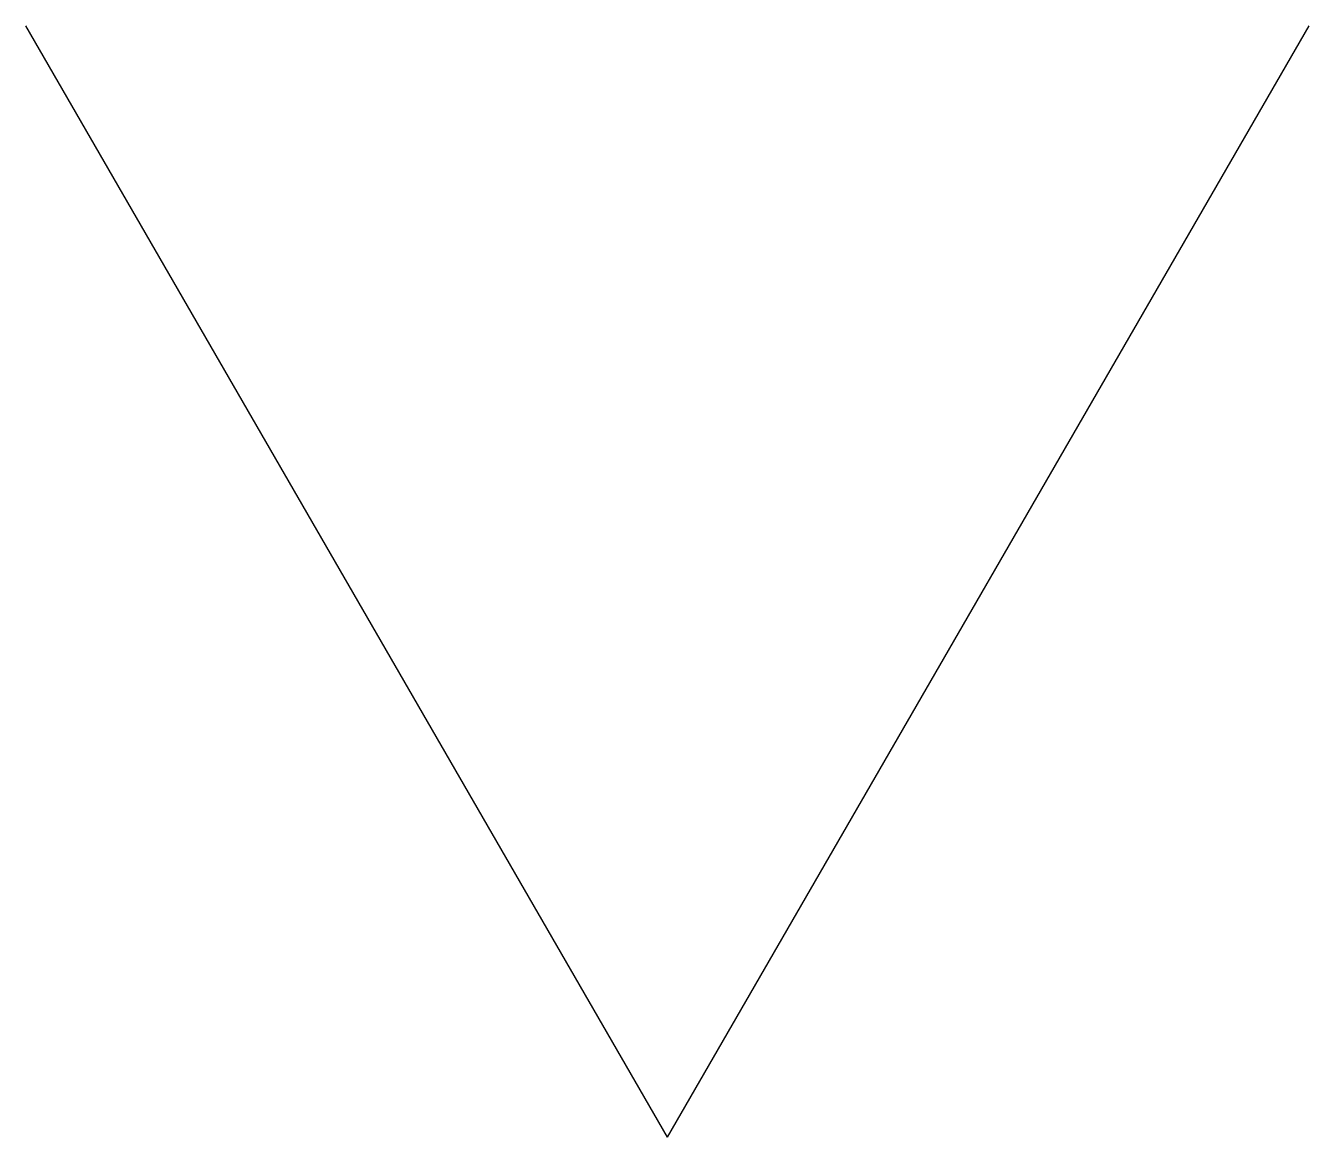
# Model space of a CAD drawing. Header units: millimetres. Extents: x -0.71 to 0.71, y 0 to 1.22.
import ezdxf

# ---------------------------------------------------------------- set-up
doc = ezdxf.new("R2010")
doc.units = ezdxf.units.MM
doc.layers.add('SYMB_FIL_FIN', color=1, linetype='Continuous')

msp = doc.modelspace()

# ---------------------------------------------------------------- linework, layer by layer
at = {"layer": 'SYMB_FIL_FIN'}
for q in [(-0.7071, 1.2247), (0.7071, 1.2247)]:
    msp.add_line((0, 0), q, dxfattribs=at)

doc.saveas('drawing.dxf')
